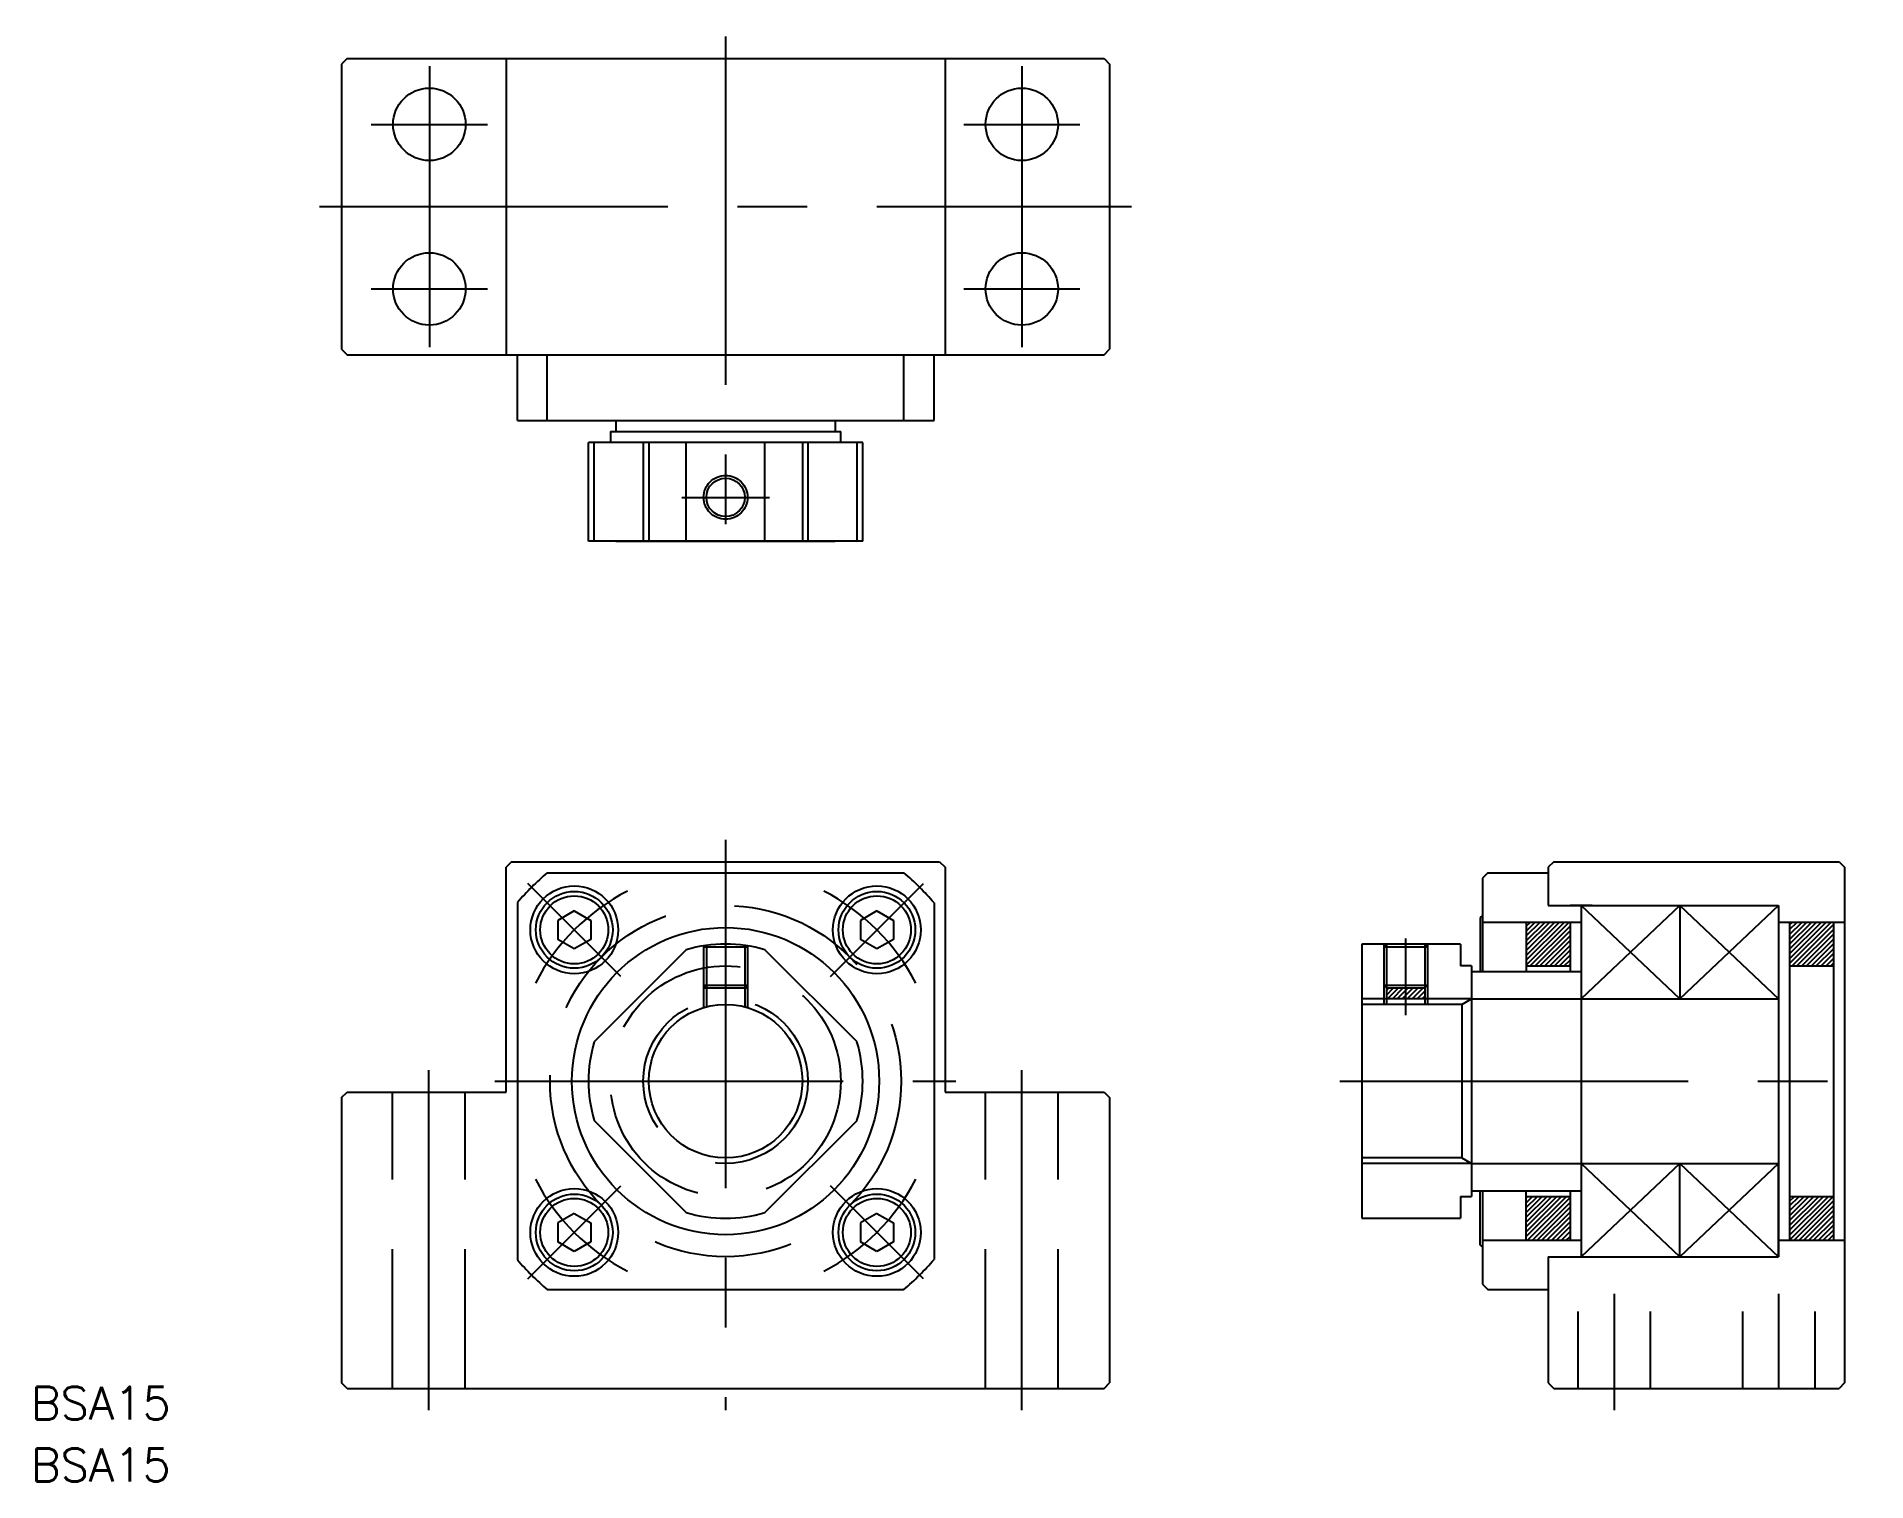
# Model space of a CAD drawing. Extents: x -63 to 104, y -36 to 95.
import ezdxf

# ---------------------------------------------------------------- set-up
doc = ezdxf.new("R2010")
doc.units = 0
doc.linetypes.add('CENTER', pattern=[50.8, 31.75, -6.35, 6.35, -6.35])
doc.linetypes.add('DASHED', pattern=[19.05, 12.7, -6.35])
doc.layers.get('0').update_dxf_attribs({"linetype": 'CONTINUOUS'})
doc.layers.add('CENTER', color=1, linetype='CONTINUOUS')
doc.styles.get("Standard").update_dxf_attribs({"font": 'txt.shx', "height": 3, "bigfont": 'bigfont.shx'})

# ---------------------------------------------------------------- blocks, each defined once
blk = doc.blocks.new('*U2')
at = {"color": 7}
blk.add_text('BSA15', height=3, dxfattribs=at).set_placement((-63.31, -30.85))
blk = doc.blocks.new('*U3')
at = {"color": 7}
blk.add_text('BSA15', height=3, dxfattribs=at).set_placement((-63.31, -36.48))

msp = doc.modelspace()

# ---------------------------------------------------------------- linework, layer by layer
at = {"color": 7, "linetype": 'CONTINUOUS'}
for p, q in [((-34.5, 93.21), (-35, 92.71)), ((-35, 92.71), (-35, 66.71)), ((-34.5, 93.21), (34.5, 93.21)), ((-20, 93.21), (-20, 66.21)), ((20, 93.21), (20, 66.21)), ((34.5, 93.21), (35, 92.71)), ((35, 92.71), (35, 66.71)), ((-35, 66.71), (-34.5, 66.21)), ((-34.5, 66.21), (34.5, 66.21)), ((-18.98, 60.21), (-18.98, 66.21)), ((-16.25, 60.21), (-16.25, 66.21)), ((16.25, 60.21), (16.25, 66.21)), ((19, 60.21), (19, 66.21)), ((34.5, 66.21), (35, 66.71)), ((-18.98, 60.21), (19, 60.21)), ((-10, 60.21), (-10, 59.21)), ((10, 60.21), (10, 59.21)), ((-10.5, 59.21), (-10.5, 58.21)), ((-10.5, 59.21), (10.5, 59.21)), ((-10, 59.21), (10, 59.21)), ((10.5, 58.21), (10.5, 59.21)), ((12.5, 58.21), (-12.5, 58.21)), ((-12.5, 49.21), (-12.5, 58.21)), ((-11.98, 49.21), (-11.98, 58.21)), ((11.98, 49.21), (11.98, 58.21)), ((12.5, 49.21), (12.5, 58.21)), ((12.5, 49.21), (-12.5, 49.21)), ((-10, 49.21), (10, 49.21)), ((-19.5, 20), (-20, 19.5)), ((-20, -1), (-20, 19.5)), ((-19.5, 20), (19.5, 20)), ((-16.25, 19), (16.25, 19)), ((19.5, 20), (20, 19.5)), ((20, 19.5), (20, -1)), ((69.48, 19), (68.98, 18.5)), ((68.98, 18.5), (68.98, 10)), ((69.48, 19), (74.98, 19)), ((75.48, 20), (74.98, 19.5)), ((74.98, 19.5), (74.98, 16)), ((75.48, 20), (101.48, 20)), ((101.48, 20), (101.98, 19.5)), ((101.98, 19.5), (101.98, -27.5)), ((-18.98, 16.28), (-18.98, -16.28)), ((-13.79, 15.52), (-15.29, 14.65)), ((-13.79, 15.52), (-12.29, 14.65)), ((13.79, 15.52), (12.29, 14.65)), ((13.79, 15.52), (15.29, 14.65)), ((19, 16.25), (19, -16.25)), ((68.98, 15.11), (68.78, 14.91)), ((74.98, 16), (95.98, 16)), ((78.98, 16), (76.98, 16)), ((77.98, 16), (95.98, 16)), ((77.98, 16), (77.98, -16)), ((86.98, 16), (86.98, 7.5)), ((95.98, 16), (95.98, 7.5)), ((95.98, 16), (95.98, -16)), ((-15.29, 14.65), (-15.29, 12.92)), ((-12.29, 14.65), (-12.29, 12.92)), ((12.29, 14.65), (12.29, 12.92)), ((15.29, 14.65), (15.29, 12.92)), ((68.78, 14.91), (68.78, 10)), ((68.98, 14.5), (77.98, 14.5)), ((72.98, 14.5), (72.98, 10)), ((72.98, 14.5), (72.98, 11.7)), ((76.98, 14.5), (76.98, 10)), ((95.98, 14.5), (101.98, 14.5)), ((96.98, 14.5), (96.98, -14.5)), ((100.98, 14.5), (100.98, -14.5)), ((-13.79, 12.06), (-15.29, 12.92)), ((-12.29, 12.92), (-13.79, 12.06)), ((-13.04, 12.49), (-13.04, 12.49)), ((-12.66, 12.71), (-12.66, 12.71)), ((-3.58, 11.98), (-11.98, 3.58)), ((11.98, 3.58), (3.58, 11.98)), ((13.79, 12.06), (12.29, 12.92)), ((15.29, 12.92), (13.79, 12.06)), ((14.54, 12.49), (14.54, 12.49)), ((14.91, 12.71), (14.91, 12.71)), ((57.98, 12.5), (57.98, -12.5)), ((66.98, 12.5), (57.98, 12.5)), ((59.98, 12.25), (60.23, 12.5)), ((59.98, 12.5), (59.98, 7)), ((63.98, 12.25), (63.73, 12.5)), ((63.98, 12.5), (63.98, 7)), ((66.98, 12.5), (66.98, 10.5)), ((67.98, 10.5), (66.98, 10.5)), ((67.98, 10.5), (67.98, -10.5)), ((72.98, 10.5), (76.98, 10.5)), ((96.98, 10.5), (100.98, 10.5)), ((60.23, 8.5), (59.98, 8.75)), ((60.23, 8.5), (63.73, 8.5)), ((63.73, 8.5), (63.98, 8.75)), ((67.98, 10), (67.98, -10)), ((67.98, 10), (77.98, 10)), ((67.11, 7), (57.98, 7)), ((67.11, 7), (67.98, 7.5)), ((67.11, 7), (67.11, -7)), ((67.98, 7.5), (78.98, 7.5)), ((77.98, 7.5), (95.98, 7.5)), ((-35, -1.5), (-34.5, -1)), ((-35, -1.5), (-35, -27.5)), ((-34.5, -1), (-20, -1)), ((20, -1), (34.5, -1)), ((34.5, -1), (35, -1.5)), ((35, -1.5), (35, -27.5)), ((-11.98, -3.58), (-3.58, -11.98)), ((3.58, -11.98), (11.98, -3.58)), ((67.11, -7), (57.98, -7)), ((67.11, -7), (67.98, -7.5)), ((67.98, -7.5), (78.98, -7.5)), ((77.98, -7.5), (95.98, -7.5)), ((86.98, -16), (86.98, -7.5)), ((95.98, -16), (95.98, -7.5)), ((67.98, -10), (77.98, -10)), ((68.78, -14.91), (68.78, -10)), ((68.98, -10), (68.98, -18.5)), ((72.98, -14.5), (72.98, -10)), ((76.98, -10), (76.98, -14.5)), ((66.98, -10.5), (66.98, -12.5)), ((66.98, -10.5), (67.98, -10.5)), ((72.98, -10.5), (76.98, -10.5)), ((96.98, -10.5), (100.98, -10.5)), ((-13.79, -12.06), (-15.29, -12.92)), ((-15.29, -12.92), (-15.29, -14.65)), ((-13.79, -12.06), (-12.29, -12.92)), ((-12.29, -12.92), (-12.29, -14.65)), ((13.79, -12.06), (12.29, -12.92)), ((12.29, -12.92), (12.29, -14.65)), ((13.79, -12.06), (15.29, -12.92)), ((15.29, -12.92), (15.29, -14.65)), ((57.98, -12.5), (66.98, -12.5)), ((-13.79, -15.52), (-15.29, -14.65)), ((-12.29, -14.65), (-13.79, -15.52)), ((-12.66, -14.87), (-12.66, -14.87)), ((13.79, -15.52), (12.29, -14.65)), ((15.29, -14.65), (13.79, -15.52)), ((14.91, -14.87), (14.91, -14.87)), ((68.98, -15.11), (68.78, -14.91)), ((68.98, -14.5), (77.98, -14.5)), ((95.98, -14.5), (101.98, -14.5)), ((-13.04, -15.09), (-13.04, -15.09)), ((14.54, -15.09), (14.54, -15.09)), ((74.98, -16), (95.98, -16)), ((74.98, -16), (74.98, -27.5)), ((-16.25, -19), (16.25, -19)), ((68.98, -18.5), (69.48, -19)), ((69.48, -19), (74.98, -19)), ((-34.5, -28), (-35, -27.5)), ((-34.5, -28), (34.5, -28)), ((34.5, -28), (35, -27.5)), ((74.98, -27.5), (75.48, -28)), ((75.48, -28), (101.48, -28)), ((101.98, -27.5), (101.48, -28))]:
    msp.add_line(p, q, dxfattribs=at)
at = {"color": 3, "linetype": 'DASHED'}
for p, q in [((-7.5, 58.21), (-7.5, 49.21)), ((-7, 58.21), (-7, 49.21)), ((7, 58.21), (7, 49.21)), ((7.5, 58.21), (7.5, 49.21)), ((-2, 12.34), (-2, 6.71)), ((-2, 12.25), (2, 12.25)), ((-1.75, 12.38), (-1.75, 6.78)), ((1.75, 12.38), (1.75, 6.78)), ((2, 12.34), (2, 6.71)), ((-2, 8.75), (2, 8.75)), ((-1.75, 8.5), (-2, 8.75)), ((-2, 8.5), (2, 8.5)), ((1.75, 8.5), (2, 8.75)), ((-30.35, -28), (-30.35, -1)), ((-23.75, -28), (-23.75, -1)), ((23.7, -28), (23.7, -1)), ((30.3, -28), (30.3, -1)), ((77.68, -20.99), (77.68, -28)), ((84.28, -20.99), (84.28, -28)), ((92.68, -20.99), (92.68, -28)), ((99.28, -20.99), (99.28, -28))]:
    msp.add_line(p, q, dxfattribs=at)
at = {"color": 7}
for p, q in [((-3.58, 49.21), (-3.58, 58.21)), ((3.58, 49.21), (3.58, 58.21))]:
    msp.add_line(p, q, dxfattribs=at)
at = {"color": 3, "linetype": 'CONTINUOUS'}
for p, q in [((86.98, 7.5), (77.98, 16)), ((86.98, 16), (77.98, 7.5)), ((95.98, 16), (86.98, 7.5)), ((86.98, 16), (95.98, 7.5)), ((72.98, 10.58), (76.9, 14.5)), ((72.98, 11.02), (76.46, 14.5)), ((72.98, 11.46), (76.01, 14.5)), ((72.98, 11.91), (75.57, 14.5)), ((72.98, 12.35), (75.13, 14.5)), ((72.98, 12.79), (74.69, 14.5)), ((72.98, 13.23), (74.25, 14.5)), ((72.98, 13.67), (73.8, 14.5)), ((72.98, 14.12), (73.36, 14.5)), ((73.34, 10.5), (76.98, 14.14)), ((73.78, 10.5), (76.98, 13.7)), ((96.98, 10.71), (100.76, 14.5)), ((96.98, 11.16), (100.32, 14.5)), ((96.98, 11.6), (99.88, 14.5)), ((96.98, 12.04), (99.44, 14.5)), ((96.98, 12.48), (98.99, 14.5)), ((96.98, 12.92), (98.55, 14.5)), ((96.98, 13.37), (98.11, 14.5)), ((96.98, 13.81), (97.67, 14.5)), ((96.98, 14.25), (97.23, 14.5)), ((97.2, 10.5), (100.98, 14.27)), ((97.65, 10.5), (100.98, 13.83)), ((98.09, 10.5), (100.98, 13.39)), ((59.98, 12.25), (63.98, 12.25)), ((60.23, 12.5), (60.23, 7)), ((63.73, 12.5), (63.73, 7)), ((74.22, 10.5), (76.98, 13.25)), ((74.67, 10.5), (76.98, 12.81)), ((75.11, 10.5), (76.98, 12.37)), ((75.55, 10.5), (76.98, 11.93)), ((98.53, 10.5), (100.98, 12.95)), ((98.97, 10.5), (100.98, 12.51)), ((99.41, 10.5), (100.98, 12.06)), ((75.99, 10.5), (76.98, 11.49)), ((76.43, 10.5), (76.98, 11.04)), ((76.87, 10.5), (76.98, 10.6)), ((99.86, 10.5), (100.98, 11.62)), ((100.3, 10.5), (100.98, 11.18)), ((100.74, 10.5), (100.98, 10.74)), ((59.98, 8.75), (63.98, 8.75)), ((60.23, 7.85), (60.87, 8.5)), ((60.23, 8.3), (60.42, 8.5)), ((60.32, 7.5), (61.32, 8.5)), ((60.77, 7.5), (61.77, 8.5)), ((61.98, 8.48), (62, 8.5)), ((61.98, 7.81), (62.67, 8.5)), ((61.98, 8.26), (62.22, 8.5)), ((62.12, 7.5), (63.12, 8.5)), ((62.57, 7.5), (63.57, 8.5)), ((67.98, 7.5), (57.98, 7.5)), ((61.22, 7.5), (61.98, 8.26)), ((61.67, 7.5), (61.98, 7.81)), ((63.02, 7.5), (63.73, 8.21)), ((63.47, 7.5), (63.73, 7.76)), ((67.98, -7.5), (57.98, -7.5)), ((86.98, -16), (77.98, -7.5)), ((86.98, -7.5), (77.98, -16)), ((95.98, -7.5), (86.98, -16)), ((86.98, -7.5), (95.98, -16)), ((72.98, -14.17), (76.65, -10.5)), ((72.98, -13.73), (76.2, -10.5)), ((72.98, -13.29), (75.76, -10.5)), ((72.98, -12.84), (75.32, -10.5)), ((72.98, -12.4), (74.88, -10.5)), ((72.98, -11.96), (74.44, -10.5)), ((72.98, -11.52), (73.99, -10.5)), ((72.98, -11.08), (73.55, -10.5)), ((72.98, -10.63), (73.11, -10.5)), ((73.09, -14.5), (76.98, -10.61)), ((73.53, -14.5), (76.98, -11.05)), ((73.97, -14.5), (76.98, -11.49)), ((96.98, -14.48), (100.95, -10.5)), ((96.98, -14.03), (100.51, -10.5)), ((96.98, -13.59), (100.07, -10.5)), ((96.98, -13.15), (99.63, -10.5)), ((96.98, -12.71), (99.19, -10.5)), ((96.98, -12.27), (98.74, -10.5)), ((96.98, -11.82), (98.3, -10.5)), ((96.98, -11.38), (97.86, -10.5)), ((96.98, -10.94), (97.42, -10.5)), ((97.39, -14.5), (100.98, -10.92)), ((97.84, -14.5), (100.98, -11.36)), ((74.41, -14.5), (76.98, -11.94)), ((74.86, -14.5), (76.98, -12.38)), ((75.3, -14.5), (76.98, -12.82)), ((75.74, -14.5), (76.98, -13.26)), ((98.28, -14.5), (100.98, -11.8)), ((98.72, -14.5), (100.98, -12.24)), ((99.16, -14.5), (100.98, -12.69)), ((99.6, -14.5), (100.98, -13.13)), ((76.18, -14.5), (76.98, -13.7)), ((76.62, -14.5), (76.98, -14.15)), ((100.05, -14.5), (100.98, -13.57)), ((100.49, -14.5), (100.98, -14.01)), ((100.93, -14.5), (100.98, -14.45))]:
    msp.add_line(p, q, dxfattribs=at)
at = {"color": 7, "linetype": 'CONTINUOUS'}
for centre, radius in [((-27, 87.21), 3.3), ((27, 87.21), 3.3), ((-27, 72.21), 3.3), ((27, 72.21), 3.3), ((0, 53.21), 1.75), ((-13.79, 13.79), 4), ((-13.79, 13.79), 3.5), ((-13.79, 13.79), 3.1), ((13.79, 13.79), 4), ((13.79, 13.79), 3.5), ((13.79, 13.79), 3.1), ((0, 0), 14), ((0, 0), 7), ((-13.79, -13.79), 4), ((13.79, -13.79), 4), ((-13.79, -13.79), 3.5), ((-13.79, -13.79), 3.1), ((13.79, -13.79), 3.5), ((13.79, -13.79), 3.1)]:
    msp.add_circle(centre, radius, dxfattribs=at)
at = {"color": 3, "linetype": 'DASHED'}
for centre, radius in [((0, 53.21), 2), ((0, 0), 16), ((0, 0), 10.5), ((0, 0), 7.5)]:
    msp.add_circle(centre, radius, dxfattribs=at)
at = {"color": 7, "linetype": 'CONTINUOUS'}
for radius, start, end in [(25, 130.5358, 139.3762), (25, 40.5358, 49.4642), (12.5, 73.3576, 106.6424), (12.5, 163.3576, 196.6424), (12.5, 343.3576, 16.6424), (12.5, 253.3576, 286.6424), (25, 220.6238, 229.4642), (25, 310.5358, 319.4642)]:
    msp.add_arc((0, 0), radius, start, end, dxfattribs=at)
at = {"layer": 'CENTER', "color": 1, "linetype": 'CENTER'}
for p, q in [((0, 95.21), (0, 47.21)), ((-27, 92.51), (-27, 66.91)), ((27, 92.51), (27, 66.91)), ((-32.3, 87.21), (-21.7, 87.21)), ((21.7, 87.21), (32.3, 87.21)), ((-37, 79.71), (37, 79.71)), ((-32.3, 72.21), (-21.7, 72.21)), ((21.7, 72.21), (32.3, 72.21)), ((-4, 53.21), (4, 53.21)), ((0, 22), (0, -30)), ((-9.55, 9.55), (-18.03, 18.03)), ((9.55, 9.55), (18.03, 18.03)), ((61.98, 13), (61.98, 6)), ((-27.05, -30), (-27.05, 1)), ((27, -30), (27, 1)), ((55.98, 0), (103.98, 0)), ((-21.03, 0), (20.98, 0)), ((-18.03, -18.03), (-9.55, -9.55)), ((18.03, -18.03), (9.55, -9.55)), ((80.98, -19.38), (80.98, -30)), ((95.98, -19.38), (95.98, -28))]:
    msp.add_line(p, q, dxfattribs=at)
for start, end in [(117.3002, 152.6998), (27.3002, 62.6998), (207.3002, 242.6998), (297.3002, 332.6998)]:
    msp.add_arc((0, 0), 19.5, start, end, dxfattribs=at)

# ---------------------------------------------------------------- block references
at = {"color": 7}
for name in ['*U2', '*U3']:
    msp.add_blockref(name, (0, 0), dxfattribs=at)

doc.saveas('drawing.dxf')
